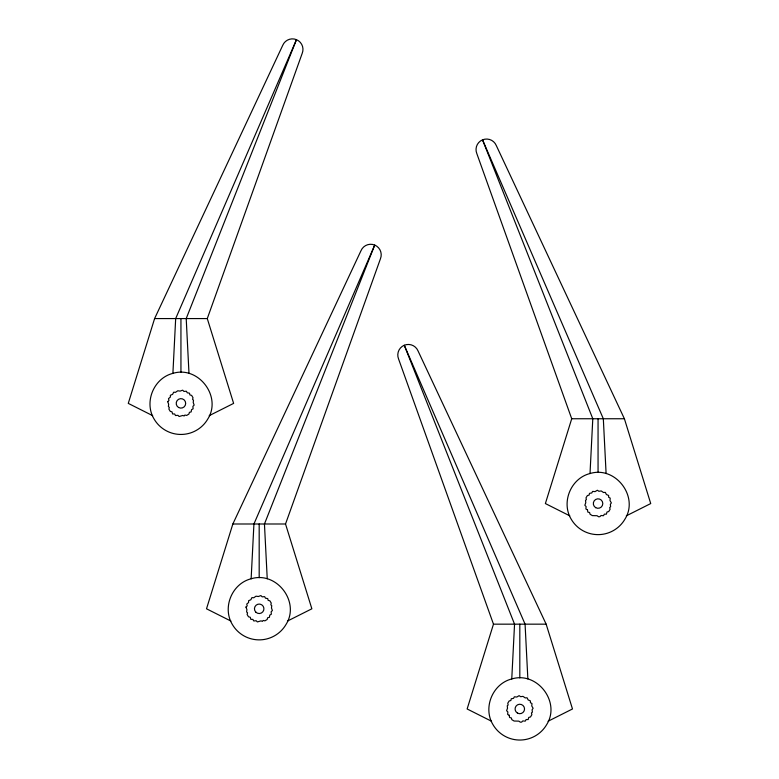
<?xml version="1.0" encoding="UTF-8"?>
<svg xmlns="http://www.w3.org/2000/svg" width="779" height="779" viewBox="0 0 779 779"><rect width="100%" height="100%" fill="white"/><g stroke="black" fill="none" stroke-linecap="round" stroke-linejoin="round"><path stroke-width="1.17" d="M172.899 373.365C198.285 365.478 222.044 396.443 207.857 418.917A31.082 31.082 0 0 1 154.028 418.917C143.872 402.052 153.794 378.107 172.899 373.365L175.674 318.572L296.468 39.661A10.536 10.536 0 0 1 302.174 53.43L207.282 318.572L233.622 403.386L209.21 415.655M251.14 578.778C276.526 570.89 300.295 601.855 286.097 624.339A31.082 31.082 0 0 1 232.269 624.339C222.112 607.474 232.035 583.52 251.14 578.778L253.925 523.994L374.718 245.073A10.536 10.536 0 0 1 380.415 258.842L285.523 523.994L311.863 608.798L287.451 621.067M511.764 678.957C537.15 671.07 560.919 702.035 546.731 724.509A31.082 31.082 0 0 1 492.903 724.509C482.737 707.644 492.659 683.699 511.764 678.957L514.549 624.164L404.282 345.253A10.536 10.536 0 0 1 418.05 350.949L546.147 624.164L572.487 708.968L548.075 721.247M590.015 473.535C615.4 465.647 639.16 496.622 624.972 519.096A31.082 31.082 0 0 1 571.143 519.096C560.987 502.231 570.9 478.277 590.015 473.535L592.79 418.751L482.532 139.84A10.536 10.536 0 0 1 496.291 145.537L624.398 418.751L650.728 503.555L626.326 515.834M188.985 373.365L186.21 318.572L296.468 39.661A10.536 10.536 0 0 0 282.709 45.367L154.602 318.572L128.272 403.386L152.674 415.655M267.236 578.778L264.451 523.994L374.718 245.073A10.536 10.536 0 0 0 360.95 250.78L232.853 523.994L206.513 608.798L230.925 621.067M527.86 678.957L525.075 624.164L404.282 345.253A10.536 10.536 0 0 0 398.585 359.012L493.477 624.164L467.137 708.968L491.549 721.247M606.101 473.535L603.326 418.751L482.532 139.84A10.536 10.536 0 0 0 476.826 153.599L571.718 418.751L545.378 503.555L569.79 515.834M154.602 318.572L207.282 318.572M571.718 418.751L624.398 418.751M232.853 523.994L285.523 523.994M493.477 624.164L546.147 624.164M598.058 418.751L598.058 472.483M519.817 624.164L519.817 677.896M259.183 523.994L259.183 577.716M180.942 318.572L180.942 372.304M509.232 715.268L509.593 717.527L511.345 717.907L511.822 719.65L514.082 721.023L518.843 721.14L520.343 722.182L521.628 722.104L522.806 720.916L525.26 721.14L526.107 719.553L528.152 719.562L528.727 717.449L530.489 716.962L531.862 714.703L531.444 712.921L532.398 712.162L532.096 709.776L533.128 708.296L531.755 705.978L531.979 703.525L530.392 702.677L530.402 700.876L528.152 699.941L527.091 697.77L525.26 697.926L522.991 696.377L520.615 696.689L519.135 695.657L516.818 697.03L514.364 696.806L513.517 698.393L511.258 698.744L510.878 700.506L509.135 700.983L507.762 703.242L508.151 705.014L507.256 705.764L507.528 708.169L506.593 710.691L507.869 711.967L507.645 714.421L509.232 715.268M587.473 509.856L587.833 512.115L589.586 512.494L590.073 514.237L592.322 515.601L597.084 515.727L598.584 516.769L599.869 516.681L601.047 515.503L603.501 515.727L604.358 514.14L606.393 514.15L606.977 512.027L608.73 511.54L610.103 509.281L609.684 507.509L610.639 506.749L610.346 504.364L611.369 502.883L609.996 500.566L610.22 498.112L608.633 497.255L608.642 495.463L606.393 494.519L605.332 492.357L603.501 492.513L601.232 490.955L598.866 491.267L597.376 490.244L595.068 491.617L592.605 491.393L591.758 492.98L589.508 493.331L589.119 495.093L587.385 495.571L586.012 497.82L586.402 499.602L585.506 500.352L585.769 502.757L584.834 505.279L586.11 506.545L585.886 509.008L587.473 509.856M167.719 401.662L168.653 404.184L168.361 406.58L169.316 407.329L168.897 409.111L170.27 411.37L172.023 411.857L172.607 413.97L174.642 413.961L175.499 415.548L177.953 415.324L179.131 416.512L182.812 415.45L184.126 415.957L184.896 415.041L186.678 415.431L188.927 414.058L189.414 412.325L191.167 411.935L191.527 409.676L193.114 408.829L192.89 406.375L194.166 405.099L193.231 402.577L193.494 400.182L192.598 399.423L192.988 397.65L191.615 395.391L189.881 394.914L189.492 393.161L187.242 392.801L186.395 391.214L183.932 391.438L182.666 390.162L180.134 391.097L177.768 390.785L175.499 392.343L173.668 392.188L172.607 394.349L170.358 395.284L170.367 397.086L168.468 398.663L169.004 400.387L167.719 401.662M245.969 607.075L246.904 609.606L246.602 611.992L247.556 612.752L247.138 614.524L248.511 616.783L250.273 617.27L250.848 619.383L252.893 619.373L253.74 620.96L256.194 620.736L257.372 621.924L261.062 620.863L262.367 621.379L263.146 620.454L264.918 620.844L267.178 619.471L267.655 617.737L269.407 617.348L269.768 615.098L271.355 614.241L271.131 611.788L272.407 610.522L271.472 607.99L271.744 605.595L270.849 604.845L271.238 603.063L269.865 600.813L268.122 600.327L267.742 598.574L265.483 598.214L264.636 596.626L262.182 596.85L260.907 595.575L258.385 596.51L256.009 596.198L253.74 597.756L251.909 597.6L250.848 599.762L248.598 600.697L248.608 602.498L246.719 604.085L247.245 605.809L245.969 607.075M178.576 407.485A4.742 4.742 0 0 0 185.684 403.386A4.742 4.742 0 0 0 178.576 399.276A4.742 4.742 0 0 0 178.576 407.485M255.833 612.148A4.742 4.742 0 0 0 263.769 610.025A4.742 4.742 0 0 0 257.956 604.222A4.742 4.742 0 0 0 255.833 612.148M595.692 507.665A4.742 4.742 0 0 0 602.8 503.555A4.742 4.742 0 0 0 595.692 499.456A4.742 4.742 0 0 0 595.692 507.665M517.441 713.077A4.742 4.742 0 0 0 524.549 708.968A4.742 4.742 0 0 0 517.441 704.868A4.742 4.742 0 0 0 517.441 713.077"/></g></svg>
